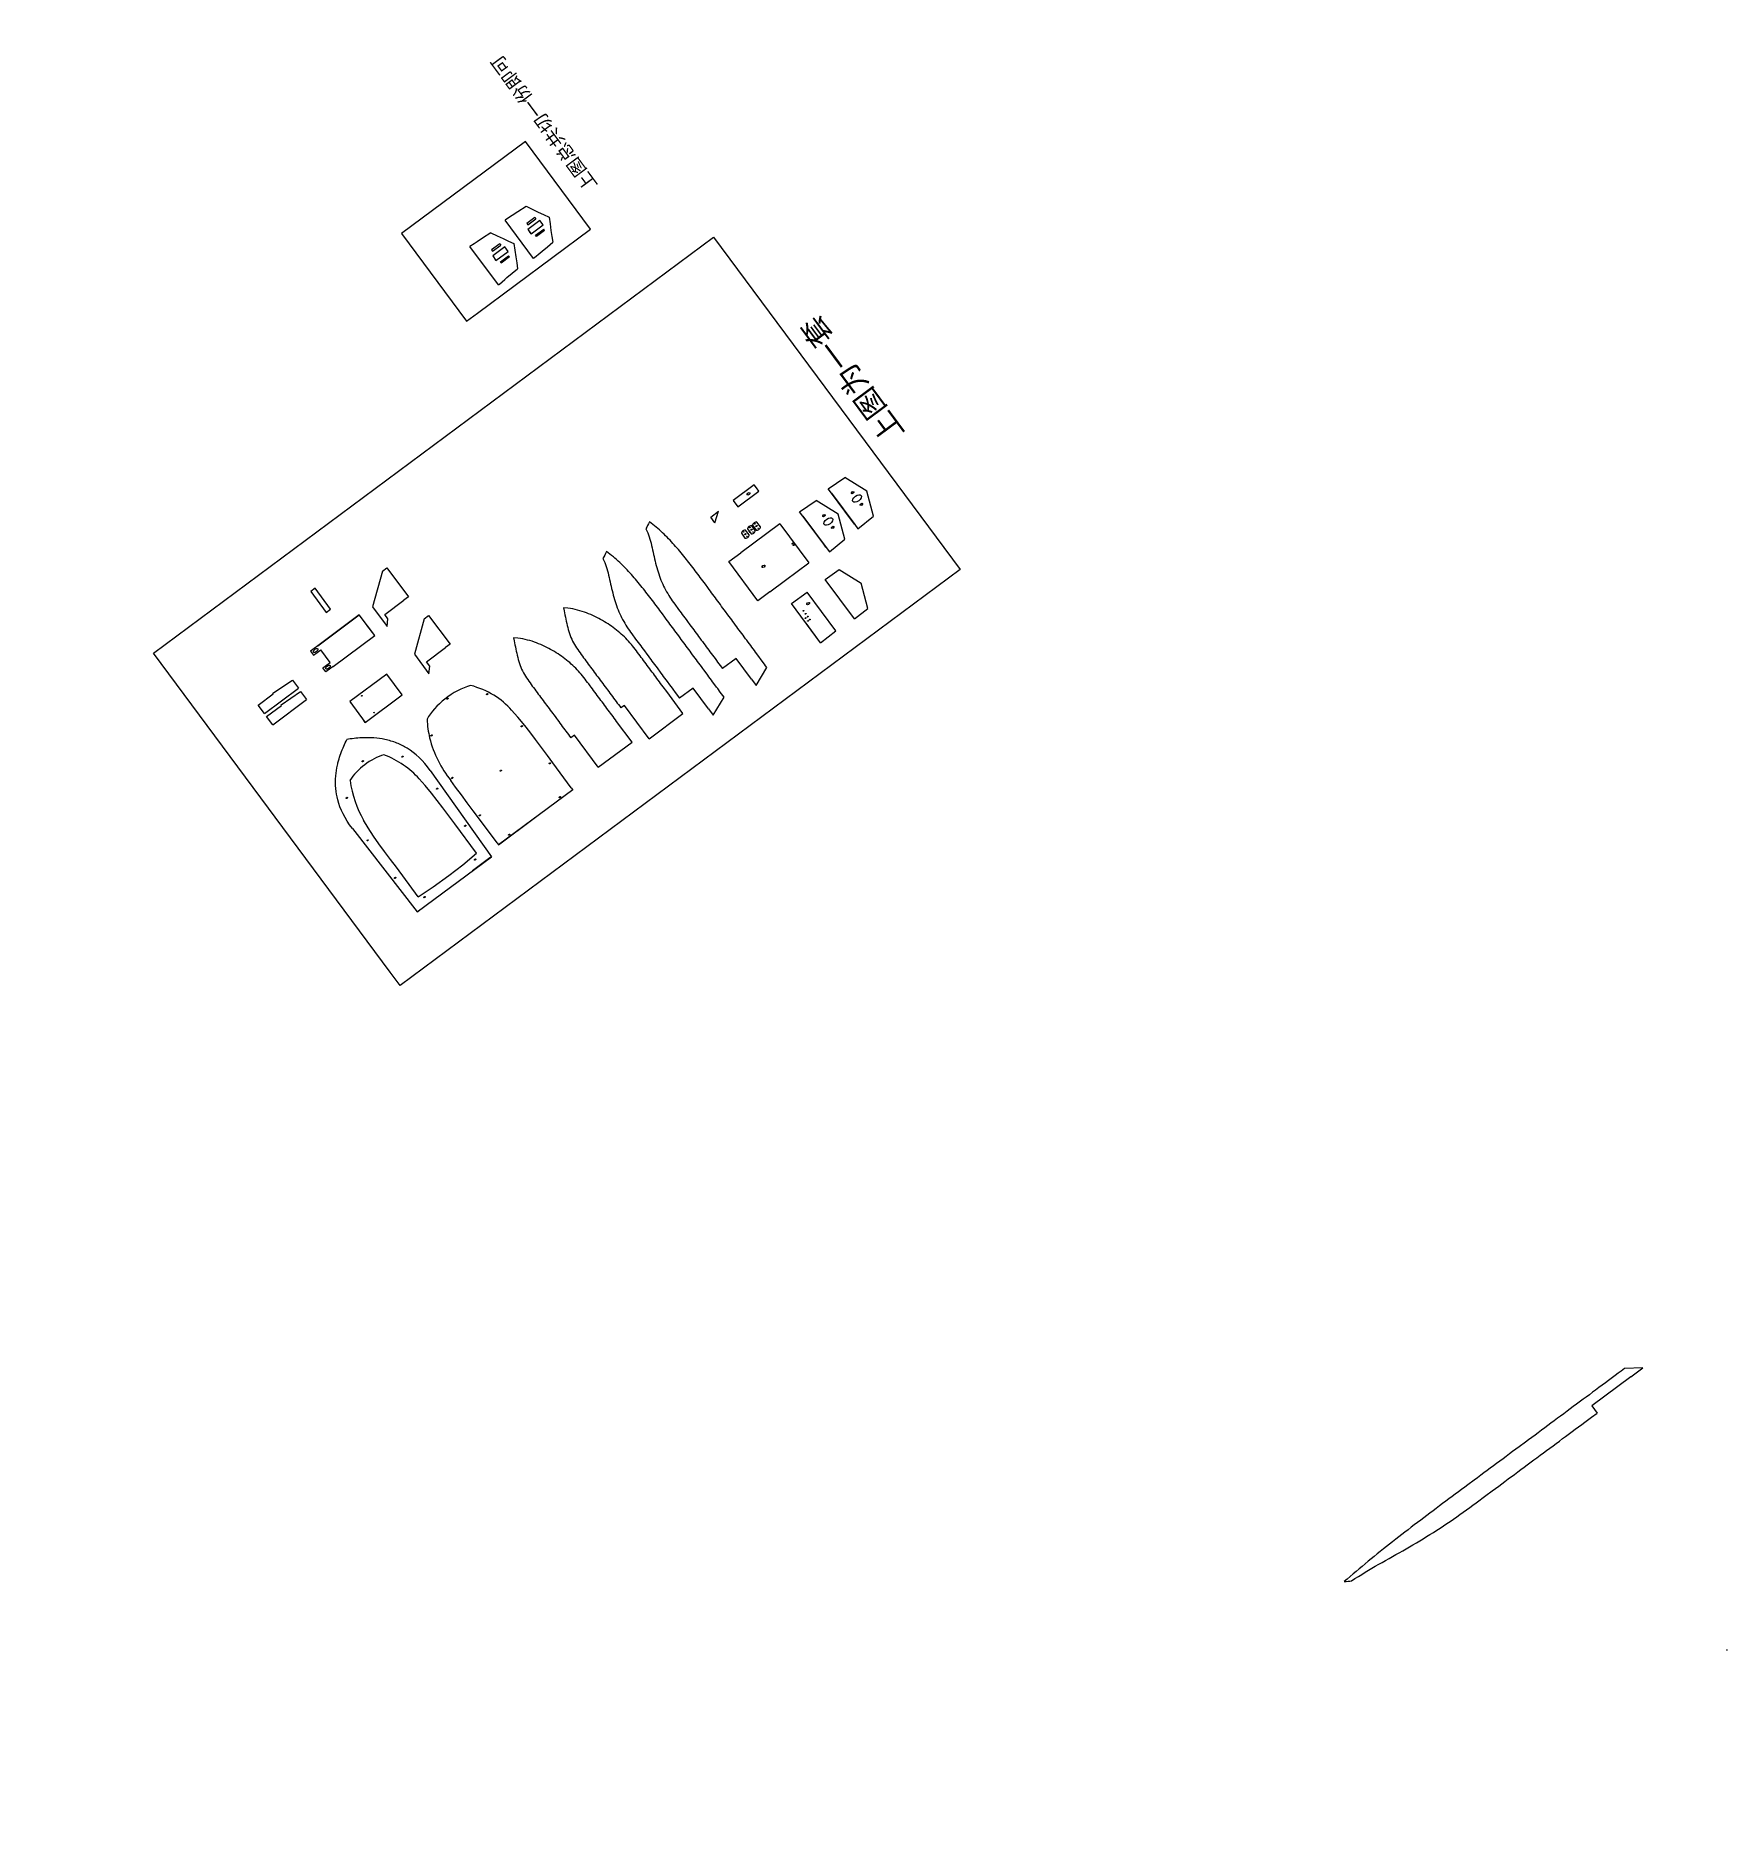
# Model space of a CAD drawing. Header units: millimetres. Extents: x -3482406 to 8418, y -379969 to 3331226.
import ezdxf

# ---------------------------------------------------------------- set-up
doc = ezdxf.new("R2010")
doc.units = ezdxf.units.MM
doc.layers.get('0').update_dxf_attribs({"lineweight": 18})
doc.layers.get('Defpoints').update_dxf_attribs({"lineweight": 18})
doc.styles.get("Standard").update_dxf_attribs({"font": ''})
doc.styles.get('Standard').set_extended_font_data('宋体')

# ---------------------------------------------------------------- blocks, each defined once
blk = doc.blocks.new('2019.4.1日激光切图')
at = {"color": 7, "linetype": 'Continuous', "lineweight": 15}
for p, q in [((7462.6, 1637.4), (6929.6, 1631.1)), ((6929.6, 1631.1), (6929.6, 1383.8)), ((7462.6, 1377.4), (6929.6, 1383.8)), ((9224.4, 455.7), (9465.3, 455.7)), ((9226, 337.9), (9466.9, 337.9)), ((6807, 334.4), (6808, 282.4)), ((7052.7, 334.4), (7052.5, 282.4)), ((6803.5, 177.8), (6925.3, 151.8)), ((7047.1, 177.8), (6925.3, 151.8)), ((7177, 170.3), (7202, 170.3)), ((7202, 170.3), (7372.8, 170.3)), ((7399.8, 170.3), (7395.3, 116.8)), ((7153.4, 116.6), (7274.1, 90.9)), ((7274.1, 90.9), (7395.3, 116.8)), ((7184.1, 72.1), (7209.1, 72.1)), ((7209.1, 72.1), (7379.9, 72.1)), ((7406.9, 72.1), (7402.4, 18.6)), ((7160.5, 18.4), (7281.2, -7.3)), ((7281.2, -7.3), (7402.4, 18.6))]:
    blk.add_line(p, q, dxfattribs=at)
for p, q in [((8121.8, 1643.3), (8173.8, 1643.3)), ((8121.8, 1643.3), (8121.8, 1530.1)), ((8173.8, 1643.3), (8173.8, 1593.3)), ((8192.8, 1642.7), (8244.8, 1642.7)), ((8192.8, 1642.7), (8192.8, 1529.4)), ((8244.8, 1642.7), (8244.8, 1592.7)), ((6929.6, 1631.1), (6929.6, 1626.1)), ((8177.8, 1593.3), (8172.1, 1530.4)), ((8173.8, 1593.3), (8177.8, 1593.3)), ((8248.8, 1592.7), (8243.1, 1529.8)), ((8244.8, 1592.7), (8248.8, 1592.7)), ((8172.1, 1530.4), (8121.8, 1530.1)), ((8243.1, 1529.8), (8192.8, 1529.4)), ((6929.6, 1411.3), (6929.6, 1446.3)), ((8176.1, 1419.9), (8176.1, 1444.9)), ((8176.1, 1444.9), (8201.1, 1444.9)), ((8201.1, 1444.9), (8201.1, 1419.9)), ((8306.1, 1444.9), (8281.1, 1444.9)), ((8281.1, 1444.9), (8281.1, 1419.9)), ((8306.1, 1419.9), (8306.1, 1444.9)), ((6929.6, 1388.8), (6929.6, 1428.8)), ((6929.6, 1428.8), (6929.6, 1411.3)), ((7853.6, 1440.6), (7853.6, 1317.1)), ((7983.6, 1440.6), (7853.6, 1440.6)), ((7853.6, 1440.6), (7866.1, 1440.6)), ((7983.6, 1440.6), (7971.1, 1440.6)), ((7983.6, 1317.1), (7983.6, 1440.6)), ((8176.1, 1419.9), (8176.1, 1281.7)), ((8201.1, 1419.9), (8281.1, 1419.9)), ((8306.1, 1281.7), (8306.1, 1419.9)), ((8306.1, 1419.9), (8306.1, 1281.7)), ((6929.6, 1383.8), (6929.6, 1388.8)), ((6968.9, 1349.6), (6956.9, 1349.6)), ((6956.9, 1101.7), (6956.9, 1349.6)), ((6956.9, 1349.6), (6956.9, 1225.7)), ((8416.6, 1349.1), (8416.6, 1334.1)), ((8546.6, 1349.1), (8416.6, 1349.1)), ((8546.6, 1334.1), (8546.6, 1349.1)), ((7853.6, 1317.1), (7983.6, 1317.1)), ((8416.6, 1334.1), (8546.6, 1334.1)), ((8176.1, 1281.7), (8306.1, 1281.7)), ((8176.1, 1281.7), (8241.1, 1281.7)), ((7981.5, 1226.1), (7858.1, 1226.1)), ((7858.1, 1226.1), (7886.7, 1212.3)), ((7886.7, 1212.3), (7914.3, 1212.3)), ((7914.3, 1212.3), (7914.3, 1148.4)), ((8095.9, 1148.4), (7981.5, 1226.1)), ((8299.2, 1240), (8175.8, 1240)), ((8175.8, 1240), (8204.4, 1226.2)), ((8204.4, 1226.2), (8232.1, 1226.2)), ((8232.1, 1226.2), (8232.1, 1162.3)), ((8413.6, 1162.3), (8299.2, 1240)), ((8232.1, 1147.3), (8232.1, 1162.3)), ((8413.6, 1162.3), (8413.6, 1147.3)), ((7914.3, 1133.4), (7914.3, 1148.4)), ((8095.9, 1133.4), (7914.3, 1133.4)), ((8095.9, 1148.4), (8095.9, 1133.4)), ((8413.6, 1147.3), (8232.1, 1147.3)), ((6968.9, 1101.7), (6956.9, 1101.7)), ((6971.2, 1011.4), (6971.2, 898.4)), ((6971.2, 1011.4), (7172.1, 1011.4)), ((7172.1, 1011.4), (7172.1, 1023)), ((7142.9, 856.1), (7142.9, 867.6)), ((6933.7, 856.1), (7142.9, 856.1)), ((6933.7, 856.1), (6933.7, 743.1)), ((7006.6, 680.7), (7006.6, 726.2)), ((6876.6, 680.7), (6836.6, 680.7)), ((6836.6, 680.7), (6876.7, 628.7)), ((6876.6, 680.7), (7006.6, 680.7)), ((6997.6, 541.1), (6997.6, 586.6)), ((6867.6, 541.1), (6827.6, 541.1)), ((6827.6, 541.1), (6867.7, 489.1)), ((6867.6, 541.1), (6997.6, 541.1)), ((7165, 362), (7165, 402)), ((7165, 402), (7410.7, 402)), ((7410.7, 402), (7410.7, 362)), ((9304, 387.3), (9304, 414.7)), ((9304, 414.7), (9312, 414.7)), ((9304, 387.3), (9312, 387.3)), ((9312, 414.7), (9312, 387.3)), ((9359, 421.8), (9331, 421.8)), ((9331, 421.8), (9331, 381.4)), ((9331, 421.8), (9345, 421.8)), ((9359, 381.4), (9359, 421.8)), ((9386, 414.7), (9378, 414.7)), ((9378, 414.7), (9378, 387.3)), ((9386, 387.3), (9378, 387.3)), ((9386, 387.3), (9386, 414.7)), ((7165, 362), (7165, 310)), ((7410.7, 232), (7410.7, 362)), ((7610.5, 369.9), (7645.5, 369.9)), ((7610.5, 369.9), (7645.5, 343.7)), ((7645.5, 369.9), (7645.5, 343.7)), ((9331, 381.4), (9359, 381.4)), ((6807, 334.4), (7052.7, 334.4)), ((6807, 334.4), (6929.7, 334.4)), ((7165, 310), (7165, 232)), ((7486.8, 292.9), (7456.8, 292.9)), ((7487.2, 309.6), (7457.2, 309.6)), ((7457.2, 295.6), (7487.2, 295.6)), ((7487.8, 329.8), (7457.8, 329.8)), ((7457.8, 315.8), (7487.8, 315.8)), ((7464.2, 292.9), (7471.8, 292.9)), ((7464.6, 309.6), (7472.2, 309.6)), ((7465.2, 329.8), (7472.8, 329.8)), ((7606.2, 295.2), (7606.2, 225.2)), ((7646.2, 295.2), (7606.2, 295.2)), ((7646.2, 225.2), (7646.2, 295.2)), ((9305.7, 269.5), (9305.7, 296.9)), ((9305.7, 296.9), (9313.7, 296.9)), ((9313.7, 296.9), (9313.7, 269.5)), ((9360.7, 303.9), (9332.7, 303.9)), ((9332.7, 303.9), (9332.7, 263.6)), ((9332.7, 303.9), (9346.7, 303.9)), ((9360.7, 263.6), (9360.7, 303.9)), ((9387.7, 296.9), (9379.7, 296.9)), ((9379.7, 296.9), (9379.7, 269.5)), ((9387.7, 269.5), (9387.7, 296.9)), ((6808, 282.4), (7052.5, 282.4)), ((7456.8, 278.9), (7486.8, 278.9)), ((9305.7, 269.5), (9313.7, 269.5)), ((9332.7, 263.6), (9360.7, 263.6)), ((9387.7, 269.5), (9379.7, 269.5)), ((6802.6, 223.3), (7048, 223.3)), ((6802.6, 223.3), (6803.5, 177.8)), ((7048, 223.3), (7047.1, 177.8)), ((7410.7, 232), (7165, 232)), ((7320.8, 232), (7315.9, 232)), ((7606.2, 225.2), (7626.2, 225.2)), ((7626.2, 225.2), (7646.2, 225.2)), ((7148.4, 170.3), (7153.4, 116.6)), ((7175.4, 170.3), (7148.4, 170.3)), ((7372.8, 170.3), (7175.4, 170.3)), ((7372.8, 170.3), (7399.8, 170.3)), ((7155.5, 72.1), (7160.5, 18.4)), ((7182.5, 72.1), (7155.5, 72.1)), ((7379.9, 72.1), (7182.5, 72.1)), ((7379.9, 72.1), (7406.9, 72.1)), ((1398.7, -105.9), (1353.1, -105.9)), ((1398.7, -235.9), (1398.7, -105.9)), ((1398.7, -275.9), (1450.7, -235.8)), ((1398.7, -235.9), (1398.7, -275.9))]:
    blk.add_line(p, q)
at = {"color": 7, "linetype": 'Continuous'}
for p, q in [((7182.7, 1023), (7172.1, 1023)), ((7193.3, 1023), (7182.7, 1023)), ((7203, 1023), (7193.3, 1023)), ((7213.7, 1023), (7203, 1023)), ((7223.3, 1023), (7213.7, 1023)), ((7234, 1023), (7223.3, 1023)), ((7244.7, 1023), (7234, 1023)), ((7254.3, 1023), (7244.7, 1023)), ((7265, 1023), (7254.3, 1023)), ((7274.7, 1023), (7265, 1023)), ((7285.3, 1023), (7274.7, 1023)), ((7295, 1023.1), (7285.3, 1023)), ((7305.7, 1023.1), (7295, 1023.1)), ((7316.3, 1023.1), (7305.7, 1023.1)), ((7326, 1023.1), (7316.3, 1023.1)), ((7336.7, 1023.1), (7326, 1023.1)), ((7346.7, 1023.1), (7336.7, 1023.1)), ((7357, 1023.1), (7346.7, 1023.1)), ((7367.2, 1023.1), (7357, 1023.1)), ((7377.2, 1023.2), (7367.2, 1023.1)), ((7387.1, 1023.2), (7377.2, 1023.2)), ((7397.3, 1023.2), (7387.1, 1023.2)), ((7407.6, 1023.2), (7397.3, 1023.2)), ((7418.2, 1023.2), (7407.6, 1023.2)), ((7428.1, 1023.2), (7418.2, 1023.2)), ((7438.1, 1023.2), (7428.1, 1023.2)), ((7448, 1023.2), (7438.1, 1023.2)), ((7458, 1023.2), (7448, 1023.2)), ((7467.9, 1023.2), (7458, 1023.2)), ((7478, 1023.2), (7467.9, 1023.2)), ((7488, 1023.2), (7478, 1023.2)), ((7498.2, 1023.2), (7488, 1023.2)), ((7508, 1023.1), (7498.2, 1023.2)), ((7518.1, 1023), (7508, 1023.1)), ((7528.3, 1022.9), (7518.1, 1023)), ((7538.3, 1022.7), (7528.3, 1022.9)), ((7548.3, 1022.4), (7538.3, 1022.7)), ((7558.5, 1022.1), (7548.3, 1022.4)), ((7568.5, 1021.6), (7558.5, 1022.1)), ((7578.5, 1020.9), (7568.5, 1021.6)), ((7588.6, 1020.1), (7578.5, 1020.9)), ((7598.6, 1019.1), (7588.6, 1020.1)), ((7608.6, 1017.8), (7598.6, 1019.1)), ((7618.5, 1016.4), (7608.6, 1017.8)), ((7628.5, 1014.7), (7618.5, 1016.4)), ((7638.3, 1012.9), (7628.5, 1014.7)), ((7648.3, 1010.9), (7638.3, 1012.9)), ((7658.1, 1008.8), (7648.3, 1010.9)), ((7667.9, 1006.6), (7658.1, 1008.8)), ((7677.7, 1004.4), (7667.9, 1006.6)), ((7687.5, 1002.1), (7677.7, 1004.4)), ((7697.4, 999.7), (7687.5, 1002.1)), ((7707.3, 997.3), (7697.4, 999.7)), ((7698.8, 960), (7708.2, 964.1)), ((7717.1, 994.9), (7707.3, 997.3)), ((7708.2, 964.1), (7717.6, 968.5)), ((7726.9, 992.5), (7717.1, 994.9)), ((7717.6, 968.5), (7726.7, 972.9)), ((7726.7, 972.9), (7735.9, 977.8)), ((7736.6, 990.1), (7726.9, 992.5)), ((7735.9, 977.8), (7750.7, 986.7)), ((7750.7, 986.7), (7736.6, 990.1)), ((7541.2, 914.7), (7551.1, 916.6)), ((7551.1, 916.6), (7561.1, 918.6)), ((7561.1, 918.6), (7571.2, 920.8)), ((7571.2, 920.8), (7581.4, 923)), ((7581.4, 923), (7591.4, 925.4)), ((7591.4, 925.4), (7601.1, 927.8)), ((7601.1, 927.8), (7611.3, 930.4)), ((7611.3, 930.4), (7621.2, 933.1)), ((7621.2, 933.1), (7631, 935.9)), ((7631, 935.9), (7640.9, 938.9)), ((7640.9, 938.9), (7650.7, 942)), ((7650.7, 942), (7660.5, 945.3)), ((7660.5, 945.3), (7670, 948.6)), ((7670, 948.6), (7679.8, 952.3)), ((7679.8, 952.3), (7689.3, 956)), ((7689.3, 956), (7698.8, 960)), ((6971.2, 898.4), (7101, 898.4)), ((7101, 898.4), (7111.5, 898.4)), ((7111.5, 898.4), (7120.9, 898.4)), ((7120.9, 898.4), (7131.4, 898.4)), ((7131.4, 898.4), (7141.9, 898.4)), ((7141.9, 898.4), (7152.4, 898.4)), ((7153.4, 867.6), (7142.9, 867.6)), ((7152.4, 898.4), (7161.9, 898.4)), ((7164, 867.6), (7153.4, 867.6)), ((7161.9, 898.4), (7172.4, 898.4)), ((7173.7, 867.7), (7164, 867.6)), ((7172.4, 898.4), (7183, 898.4)), ((7184.4, 867.7), (7173.7, 867.7)), ((7183, 898.4), (7193.2, 898.4)), ((7194.1, 867.7), (7184.4, 867.7)), ((7193.2, 898.4), (7203.4, 898.4)), ((7204.7, 867.7), (7194.1, 867.7)), ((7203.4, 898.4), (7213.6, 898.4)), ((7215.4, 867.7), (7204.7, 867.7)), ((7213.6, 898.4), (7223.8, 898.5)), ((7225.1, 867.7), (7215.4, 867.7)), ((7223.8, 898.5), (7233.9, 898.5)), ((7235.7, 867.7), (7225.1, 867.7)), ((7233.9, 898.5), (7244.1, 898.5)), ((7245.4, 867.7), (7235.7, 867.7)), ((7244.1, 898.5), (7254.9, 898.5)), ((7256.1, 867.7), (7245.4, 867.7)), ((7254.9, 898.5), (7265, 898.5)), ((7265.7, 867.7), (7256.1, 867.7)), ((7265, 898.5), (7275.2, 898.5)), ((7276.4, 867.7), (7265.7, 867.7)), ((7275.2, 898.5), (7285.4, 898.5)), ((7287.1, 867.7), (7276.4, 867.7)), ((7285.4, 898.5), (7295.6, 898.5)), ((7296.8, 867.8), (7287.1, 867.7)), ((7295.6, 898.5), (7305.8, 898.5)), ((7307.4, 867.8), (7296.8, 867.8)), ((7305.8, 898.5), (7315.9, 898.5)), ((7317.4, 867.8), (7307.4, 867.8)), ((7315.9, 898.5), (7326.1, 898.6)), ((7327.7, 867.8), (7317.4, 867.8)), ((7326.1, 898.6), (7336.9, 898.6)), ((7337.9, 867.8), (7327.7, 867.8)), ((7336.9, 898.6), (7347, 898.6)), ((7347.9, 867.8), (7337.9, 867.8)), ((7347, 898.6), (7357.2, 898.6)), ((7357.8, 867.8), (7347.9, 867.8)), ((7357.2, 898.6), (7367.4, 898.6)), ((7368.1, 867.9), (7357.8, 867.8)), ((7367.4, 898.6), (7377.5, 898.7)), ((7378.3, 867.9), (7368.1, 867.9)), ((7377.5, 898.7), (7388.1, 898.8)), ((7388.9, 867.9), (7378.3, 867.9)), ((7388.1, 898.8), (7398.3, 899.1)), ((7398.9, 867.9), (7388.9, 867.9)), ((7398.3, 899.1), (7408.6, 899.5)), ((7408.8, 867.9), (7398.9, 867.9)), ((7408.6, 899.5), (7418.9, 900)), ((7418.7, 867.9), (7408.8, 867.9)), ((7428.7, 867.9), (7418.7, 867.9)), ((7418.9, 900), (7429.1, 900.6)), ((7438.6, 867.9), (7428.7, 867.9)), ((7429.1, 900.6), (7439.4, 901.4)), ((7448.7, 867.9), (7438.6, 867.9)), ((7439.4, 901.4), (7449.6, 902.2)), ((7458.7, 867.9), (7448.7, 867.9)), ((7449.6, 902.2), (7459.9, 903.2)), ((7468.9, 867.8), (7458.7, 867.9)), ((7459.9, 903.2), (7470, 904.2)), ((7478.7, 867.8), (7468.9, 867.8)), ((7470, 904.2), (7480.2, 905.4)), ((7488.8, 867.7), (7478.7, 867.8)), ((7480.2, 905.4), (7490.2, 906.6)), ((7499, 867.6), (7488.8, 867.7)), ((7490.2, 906.6), (7500.7, 908.1)), ((7509, 867.4), (7499, 867.6)), ((7500.7, 908.1), (7510.7, 909.6)), ((7519.1, 867.1), (7509, 867.4)), ((7510.7, 909.6), (7520.8, 911.2)), ((7529.2, 866.7), (7519.1, 867.1)), ((7520.8, 911.2), (7531, 912.9)), ((7539.2, 866.2), (7529.2, 866.7)), ((7531, 912.9), (7541.2, 914.7)), ((7549.3, 865.6), (7539.2, 866.2)), ((7559.3, 864.8), (7549.3, 865.6)), ((7569.3, 863.7), (7559.3, 864.8)), ((7579.3, 862.5), (7569.3, 863.7)), ((7589.2, 861.1), (7579.3, 862.5)), ((7599.2, 859.4), (7589.2, 861.1)), ((7609, 857.6), (7599.2, 859.4)), ((7619, 855.6), (7609, 857.6)), ((7628.9, 853.5), (7619, 855.6)), ((7638.6, 851.3), (7628.9, 853.5)), ((7648.4, 849.1), (7638.6, 851.3)), ((7658.2, 846.7), (7648.4, 849.1)), ((7668.1, 844.4), (7658.2, 846.7)), ((7678, 842), (7668.1, 844.4)), ((7687.8, 839.6), (7678, 842)), ((7697.6, 837.2), (7687.8, 839.6)), ((7697.4, 817.6), (7706.6, 822.4)), ((7707.3, 834.8), (7697.6, 837.2)), ((7706.6, 822.4), (7721.4, 831.3)), ((7721.4, 831.3), (7707.3, 834.8)), ((7562.1, 770), (7571.8, 772.4)), ((7571.8, 772.4), (7582, 775.1)), ((7582, 775.1), (7592, 777.8)), ((7592, 777.8), (7601.7, 780.6)), ((7601.7, 780.6), (7611.7, 783.6)), ((7611.7, 783.6), (7621.4, 786.7)), ((7621.4, 786.7), (7631.3, 790)), ((7631.3, 790), (7640.7, 793.3)), ((7640.7, 793.3), (7650.5, 796.9)), ((7650.5, 796.9), (7660, 800.7)), ((7660, 800.7), (7669.6, 804.6)), ((7669.6, 804.6), (7678.9, 808.7)), ((7678.9, 808.7), (7688.3, 813.1)), ((7688.3, 813.1), (7697.4, 817.6)), ((6933.7, 743.1), (7071.7, 743.1)), ((7025.6, 726.2), (7006.6, 726.2)), ((7047.6, 726.2), (7025.6, 726.2)), ((7057.6, 726.2), (7047.6, 726.2)), ((7068.6, 726.2), (7057.6, 726.2)), ((7079.6, 726.2), (7068.6, 726.2)), ((7071.7, 743.1), (7082.2, 743.1)), ((7089.6, 726.2), (7079.6, 726.2)), ((7082.2, 743.1), (7091.6, 743.1)), ((7111.5, 726.2), (7089.6, 726.2)), ((7091.6, 743.1), (7102.1, 743.1)), ((7102.1, 743.1), (7112.6, 743.1)), ((7121.5, 726.2), (7111.5, 726.2)), ((7112.6, 743.1), (7123.1, 743.1)), ((7132.5, 726.2), (7121.5, 726.2)), ((7123.1, 743.1), (7132.6, 743.1)), ((7143.5, 726.1), (7132.5, 726.2)), ((7132.6, 743.1), (7143.1, 743.1)), ((7143.1, 743.1), (7153.8, 743.1)), ((7153.5, 726.1), (7143.5, 726.1)), ((7164.5, 726.1), (7153.5, 726.1)), ((7153.8, 743.1), (7163.9, 743.1)), ((7163.9, 743.1), (7174.1, 743.1)), ((7175.5, 726.1), (7164.5, 726.1)), ((7174.1, 743.1), (7184.3, 743.1)), ((7185.5, 726.1), (7175.5, 726.1)), ((7184.3, 743.1), (7194.5, 743.1)), ((7196.5, 726.1), (7185.5, 726.1)), ((7194.5, 743.1), (7204.7, 743.1)), ((7207.5, 726.1), (7196.5, 726.1)), ((7204.7, 743.1), (7214.8, 743.1)), ((7217.5, 726.1), (7207.5, 726.1)), ((7214.8, 743.1), (7225.6, 743.1)), ((7239.5, 726.1), (7217.5, 726.1)), ((7225.6, 743.1), (7235.8, 743.2)), ((7235.8, 743.2), (7245.9, 743.2)), ((7249.5, 726.1), (7239.5, 726.1)), ((7245.9, 743.2), (7256.1, 743.2)), ((7260.5, 726.1), (7249.5, 726.1)), ((7256.1, 743.2), (7266.3, 743.2)), ((7271.4, 726.1), (7260.5, 726.1)), ((7266.3, 743.2), (7276.5, 743.2)), ((7281.9, 726.1), (7271.4, 726.1)), ((7276.5, 743.2), (7286.6, 743.2)), ((7302.9, 726.1), (7281.9, 726.1)), ((7286.6, 743.2), (7296.8, 743.2)), ((7296.8, 743.2), (7307.6, 743.2)), ((7313.9, 726.1), (7302.9, 726.1)), ((7307.6, 743.2), (7317.7, 743.2)), ((7324.4, 726.1), (7313.9, 726.1)), ((7317.7, 743.2), (7327.9, 743.3)), ((7334.9, 726.1), (7324.4, 726.1)), ((7327.9, 743.3), (7338.1, 743.3)), ((7345.9, 726.1), (7334.9, 726.1)), ((7338.1, 743.3), (7348.2, 743.3)), ((7356.4, 726.1), (7345.9, 726.1)), ((7348.2, 743.3), (7358.8, 743.5)), ((7377.7, 726.1), (7356.4, 726.1)), ((7358.8, 743.5), (7369, 743.8)), ((7369, 743.8), (7379.4, 744.2)), ((7409.7, 726.1), (7377.7, 726.1)), ((7379.4, 744.2), (7389.6, 744.7)), ((7389.6, 744.7), (7399.8, 745.3)), ((7399.8, 745.3), (7410.2, 746)), ((7420.5, 726), (7409.7, 726.1)), ((7410.2, 746), (7420.3, 746.9)), ((7420.3, 746.9), (7430.6, 747.8)), ((7431.1, 725.9), (7420.5, 726)), ((7430.6, 747.8), (7440.8, 748.9)), ((7441.9, 725.6), (7431.1, 725.9)), ((7440.8, 748.9), (7450.9, 750)), ((7452.7, 725.3), (7441.9, 725.6)), ((7450.9, 750), (7460.9, 751.3)), ((7463.5, 724.8), (7452.7, 725.3)), ((7460.9, 751.3), (7471.4, 752.7)), ((7474.2, 724.3), (7463.5, 724.8)), ((7471.4, 752.7), (7481.4, 754.2)), ((7485, 723.6), (7474.2, 724.3)), ((7481.4, 754.2), (7491.6, 755.8)), ((7495.8, 722.8), (7485, 723.6)), ((7491.6, 755.8), (7501.8, 757.6)), ((7506.5, 721.9), (7495.8, 722.8)), ((7501.8, 757.6), (7511.9, 759.4)), ((7511.9, 759.4), (7521.8, 761.3)), ((7521.8, 761.3), (7531.8, 763.3)), ((7531.8, 763.3), (7541.9, 765.4)), ((7541.9, 765.4), (7552.2, 767.7)), ((7552.2, 767.7), (7562.1, 770)), ((1410.5, 679.1), (1409.2, 668.4)), ((1411.4, 689.9), (1410.5, 679.1)), ((1416.2, 694.1), (1411.4, 689.9)), ((1420.7, 698.1), (1416.2, 694.1)), ((1425.5, 702.4), (1420.7, 698.1)), ((1430.4, 706.8), (1425.5, 702.4)), ((1432, 696.3), (1430.4, 706.8)), ((1433.6, 686), (1432, 696.3)), ((1435.1, 675.7), (1433.6, 686)), ((1436.5, 665), (1435.1, 675.7)), ((7517.1, 720.9), (7506.5, 721.9)), ((7527.8, 719.7), (7517.1, 720.9)), ((7538.5, 718.4), (7527.8, 719.7)), ((7549.1, 717), (7538.5, 718.4)), ((7559.9, 715.5), (7549.1, 717)), ((7570.4, 713.8), (7559.9, 715.5)), ((7581.1, 712.1), (7570.4, 713.8)), ((7591.6, 710.2), (7581.1, 712.1)), ((7602.2, 708.2), (7591.6, 710.2)), ((7612.8, 706.1), (7602.2, 708.2)), ((7623.2, 704), (7612.8, 706.1)), ((7634, 701.6), (7623.2, 704)), ((7644.3, 699.3), (7634, 701.6)), ((7654.8, 696.9), (7644.3, 699.3)), ((7665.2, 694.5), (7654.8, 696.9)), ((7675.6, 692), (7665.2, 694.5)), ((7686.2, 689.5), (7675.6, 692)), ((7696.6, 687), (7686.2, 689.5)), ((7707.1, 684.5), (7696.6, 687)), ((7717.6, 682.1), (7707.1, 684.5)), ((7728.2, 679.7), (7717.6, 682.1)), ((7738.8, 677.5), (7728.2, 679.7)), ((7749.1, 675.4), (7738.8, 677.5)), ((7759.7, 673.4), (7749.1, 675.4)), ((1401.9, 626.3), (1399.6, 615.7)), ((1404, 636.7), (1401.9, 626.3)), ((1405.9, 647.2), (1404, 636.7)), ((1407.7, 657.8), (1405.9, 647.2)), ((1409.2, 668.4), (1407.7, 657.8)), ((1437.9, 654.7), (1436.5, 665)), ((1439.1, 644.3), (1437.9, 654.7)), ((1440.2, 633.8), (1439.1, 644.3)), ((1441.3, 623.2), (1440.2, 633.8)), ((6876.7, 628.7), (6887.7, 628.6)), ((6887.7, 628.6), (6897.4, 628.6)), ((6897.4, 628.6), (6908.4, 628.6)), ((6908.4, 628.6), (6930.4, 628.6)), ((6930.4, 628.6), (6940.2, 628.6)), ((6940.2, 628.6), (6962.2, 628.6)), ((6962.2, 628.6), (6973.2, 628.6)), ((6973.2, 628.6), (6982.9, 628.6)), ((6982.9, 628.6), (6993.9, 628.6)), ((6993.9, 628.6), (7004.9, 628.6)), ((7004.9, 628.6), (7014.7, 628.6)), ((7014.7, 628.6), (7036.7, 628.6)), ((7036.7, 628.6), (7047.7, 628.6)), ((7047.7, 628.6), (7057.5, 628.6)), ((7057.5, 628.6), (7068.4, 628.6)), ((7068.4, 628.6), (7079.4, 628.6)), ((7079.4, 628.6), (7090.4, 628.6)), ((7090.4, 628.6), (7100.2, 628.6)), ((7100.2, 628.6), (7111.2, 628.5)), ((7111.2, 628.5), (7122.2, 628.5)), ((7122.2, 628.5), (7132, 628.5)), ((7132, 628.5), (7143, 628.5)), ((7143, 628.5), (7154, 628.5)), ((7154, 628.5), (7164.9, 628.5)), ((7164.9, 628.5), (7175.2, 628.5)), ((7175.2, 628.5), (7185.8, 628.5)), ((7185.8, 628.5), (7196.5, 628.5)), ((7196.5, 628.5), (7207.1, 628.5)), ((7207.1, 628.5), (7228.5, 628.5)), ((7228.5, 628.5), (7239.1, 628.4)), ((7239.1, 628.4), (7249.8, 628.4)), ((7249.8, 628.4), (7260.4, 628.4)), ((7260.4, 628.4), (7271.1, 628.4)), ((7271.1, 628.4), (7281.8, 628.4)), ((7281.8, 628.4), (7292.4, 628.4)), ((7292.4, 628.4), (7303.1, 628.4)), ((7303.1, 628.4), (7313.7, 628.4)), ((7313.7, 628.4), (7324.4, 628.4)), ((7324.4, 628.4), (7335.1, 628.4)), ((7335.1, 628.4), (7345.7, 628.3)), ((7345.7, 628.3), (7356.4, 628.3)), ((7356.4, 628.3), (7367, 628.3)), ((7367, 628.3), (7377.7, 628.3)), ((7377.7, 628.3), (7399, 628.3)), ((7399, 628.3), (7409.7, 628.3)), ((7409.7, 628.3), (7420.3, 628.3)), ((7420.3, 628.3), (7430.7, 628.3)), ((7430.7, 628.3), (7441.5, 628.3)), ((7441.5, 628.3), (7451.5, 628.3)), ((7451.5, 628.3), (7462.6, 628.3)), ((7462.6, 628.3), (7472.8, 628.4)), ((7472.8, 628.4), (7483.5, 628.4)), ((7483.5, 628.4), (7493.9, 628.5)), ((7493.9, 628.5), (7504.5, 628.6)), ((7504.5, 628.6), (7515, 628.7)), ((7515, 628.7), (7525.5, 628.8)), ((7525.5, 628.8), (7536.2, 629)), ((7536.2, 629), (7546.6, 629.2)), ((7546.6, 629.2), (7556.9, 629.3)), ((7556.9, 629.3), (7567.5, 629.5)), ((7567.5, 629.5), (7578.3, 629.8)), ((7578.3, 629.8), (7588.7, 630)), ((7588.7, 630), (7599.2, 630.3)), ((7599.2, 630.3), (7609.7, 630.6)), ((7609.7, 630.6), (7620.4, 631)), ((7620.4, 631), (7630.8, 631.3)), ((7630.8, 631.3), (7641.2, 631.8)), ((7641.2, 631.8), (7651.8, 632.2)), ((7651.8, 632.2), (7662.3, 632.8)), ((7662.3, 632.8), (7672.8, 633.3)), ((7672.8, 633.3), (7683.2, 633.9)), ((7683.2, 633.9), (7693.8, 634.6)), ((7693.8, 634.6), (7704.2, 635.4)), ((7704.2, 635.4), (7714.8, 636.2)), ((7714.8, 636.2), (7725.3, 637.1)), ((7725.3, 637.1), (7735.7, 638)), ((7735.7, 638), (7746.3, 639.1)), ((7746.3, 639.1), (7756.8, 640.2)), ((7756.8, 640.2), (7767.2, 641.5)), ((7770.3, 671.6), (7759.7, 673.4)), ((7767.2, 641.5), (7777.5, 642.8)), ((7780.9, 670.1), (7770.3, 671.6)), ((7777.5, 642.8), (7788.2, 644.2)), ((7791.6, 668.8), (7780.9, 670.1)), ((7788.2, 644.2), (7798.5, 645.7)), ((7802.4, 667.9), (7791.6, 668.8)), ((7798.5, 645.7), (7808.8, 647.3)), ((7806.6, 663.1), (7802.4, 667.9)), ((7810.6, 658.6), (7806.6, 663.1)), ((7808.8, 647.3), (7819.2, 648.9)), ((7814.9, 653.8), (7810.6, 658.6)), ((7819.2, 648.9), (7814.9, 653.8)), ((1392.3, 584.1), (1389.8, 573.7)), ((1394.8, 594.6), (1392.3, 584.1)), ((1397.2, 605.1), (1394.8, 594.6)), ((1399.6, 615.7), (1397.2, 605.1)), ((1442.3, 612.8), (1441.3, 623.2)), ((1443.1, 602.4), (1442.3, 612.8)), ((1444, 591.7), (1443.1, 602.4)), ((1444.7, 581.3), (1444, 591.7)), ((1445.4, 570.7), (1444.7, 581.3)), ((7016.6, 586.6), (6997.6, 586.6)), ((7038.6, 586.6), (7016.6, 586.6)), ((7048.6, 586.6), (7038.6, 586.6)), ((7059.6, 586.6), (7048.6, 586.6)), ((7070.5, 586.6), (7059.6, 586.6)), ((7080.5, 586.6), (7070.5, 586.6)), ((7102.5, 586.6), (7080.5, 586.6)), ((7112.5, 586.6), (7102.5, 586.6)), ((7123.5, 586.6), (7112.5, 586.6)), ((7134.5, 586.6), (7123.5, 586.6)), ((7144.5, 586.6), (7134.5, 586.6)), ((7155.5, 586.6), (7144.5, 586.6)), ((7166.5, 586.6), (7155.5, 586.6)), ((7176.5, 586.6), (7166.5, 586.6)), ((7187.5, 586.6), (7176.5, 586.6)), ((7198.5, 586.6), (7187.5, 586.6)), ((7208.5, 586.6), (7198.5, 586.6)), ((7230.5, 586.6), (7208.5, 586.6)), ((7240.4, 586.6), (7230.5, 586.6)), ((7251.4, 586.6), (7240.4, 586.6)), ((7262.4, 586.6), (7251.4, 586.6)), ((7272.9, 586.6), (7262.4, 586.6)), ((7293.9, 586.6), (7272.9, 586.6)), ((7304.9, 586.6), (7293.9, 586.6)), ((7315.4, 586.6), (7304.9, 586.6)), ((7325.9, 586.6), (7315.4, 586.6)), ((7336.9, 586.6), (7325.9, 586.6)), ((7347.4, 586.6), (7336.9, 586.6)), ((7368.7, 586.5), (7347.4, 586.6)), ((7400.7, 586.5), (7368.7, 586.5)), ((7411.5, 586.5), (7400.7, 586.5)), ((7422, 586.3), (7411.5, 586.5)), ((7432.8, 586.1), (7422, 586.3)), ((7443.7, 585.7), (7432.8, 586.1)), ((7454.4, 585.3), (7443.7, 585.7)), ((7465.2, 584.7), (7454.4, 585.3)), ((7476, 584), (7465.2, 584.7)), ((7486.8, 583.2), (7476, 584)), ((7497.5, 582.3), (7486.8, 583.2)), ((7508.1, 581.3), (7497.5, 582.3)), ((7518.7, 580.2), (7508.1, 581.3)), ((7529.5, 578.9), (7518.7, 580.2)), ((7540.1, 577.5), (7529.5, 578.9)), ((1380, 531.8), (1377.7, 521.5)), ((1382.4, 542.3), (1380, 531.8)), ((1384.8, 552.7), (1382.4, 542.3)), ((1387.3, 563.1), (1384.8, 552.7)), ((1389.8, 573.7), (1387.3, 563.1)), ((1446, 560.3), (1445.4, 570.7)), ((1446.6, 549.8), (1446, 560.3)), ((1447.1, 539.3), (1446.6, 549.8)), ((1447.5, 528.7), (1447.1, 539.3)), ((7550.9, 575.9), (7540.1, 577.5)), ((7561.4, 574.3), (7550.9, 575.9)), ((7572.1, 572.5), (7561.4, 574.3)), ((7582.6, 570.6), (7572.1, 572.5)), ((7593.2, 568.6), (7582.6, 570.6)), ((7603.8, 566.5), (7593.2, 568.6)), ((7614.2, 564.4), (7603.8, 566.5)), ((7625, 562.1), (7614.2, 564.4)), ((7635.2, 559.8), (7625, 562.1)), ((7645.8, 557.3), (7635.2, 559.8)), ((7656.2, 554.9), (7645.8, 557.3)), ((7666.6, 552.4), (7656.2, 554.9)), ((7677.2, 549.9), (7666.6, 552.4)), ((7687.5, 547.4), (7677.2, 549.9)), ((7698.1, 544.9), (7687.5, 547.4)), ((7708.6, 542.5), (7698.1, 544.9)), ((7719.2, 540.1), (7708.6, 542.5)), ((7729.8, 537.9), (7719.2, 540.1)), ((7740.1, 535.8), (7729.8, 537.9)), ((7750.7, 533.8), (7740.1, 535.8)), ((7761.3, 532), (7750.7, 533.8)), ((7771.9, 530.5), (7761.3, 532)), ((7782.6, 529.3), (7771.9, 530.5)), ((1371.1, 489.7), (1369.1, 479.1)), ((1373.2, 500.3), (1371.1, 489.7)), ((1375.3, 510.7), (1373.2, 500.3)), ((1377.7, 521.5), (1375.3, 510.7)), ((1448, 518.3), (1447.5, 528.7)), ((1448.3, 507.9), (1448, 518.3)), ((1448.7, 497.3), (1448.3, 507.9)), ((1449, 486.7), (1448.7, 497.3)), ((1449.3, 476.2), (1449, 486.7)), ((6867.7, 489.1), (6878.7, 489.1)), ((6878.7, 489.1), (6888.4, 489.1)), ((6888.4, 489.1), (6899.4, 489.1)), ((6899.4, 489.1), (6921.4, 489.1)), ((6921.4, 489.1), (6931.2, 489.1)), ((6931.2, 489.1), (6953.2, 489)), ((6953.2, 489), (6964.2, 489)), ((6964.2, 489), (6973.9, 489)), ((6973.9, 489), (6984.9, 489)), ((6984.9, 489), (6995.9, 489)), ((6995.9, 489), (7005.7, 489)), ((7005.7, 489), (7027.7, 489)), ((7027.7, 489), (7038.7, 489)), ((7038.7, 489), (7048.4, 489)), ((7048.4, 489), (7059.4, 489)), ((7059.4, 489), (7070.4, 489)), ((7070.4, 489), (7081.4, 489)), ((7081.4, 489), (7091.2, 489)), ((7091.2, 489), (7102.2, 489)), ((7102.2, 489), (7113.2, 489)), ((7113.2, 489), (7123, 489)), ((7123, 489), (7133.9, 488.9)), ((7133.9, 488.9), (7144.9, 488.9)), ((7144.9, 488.9), (7155.9, 488.9)), ((7155.9, 488.9), (7166.1, 488.9)), ((7166.1, 488.9), (7176.8, 488.9)), ((7176.8, 488.9), (7187.5, 488.9)), ((7187.5, 488.9), (7198.1, 488.9)), ((7198.1, 488.9), (7219.4, 488.9)), ((7219.4, 488.9), (7230.1, 488.9)), ((7230.1, 488.9), (7240.8, 488.9)), ((7240.8, 488.9), (7251.4, 488.9)), ((7251.4, 488.9), (7262.1, 488.8)), ((7262.1, 488.8), (7272.7, 488.8)), ((7272.7, 488.8), (7283.4, 488.8)), ((7283.4, 488.8), (7294.1, 488.8)), ((7294.1, 488.8), (7304.7, 488.8)), ((7304.7, 488.8), (7315.4, 488.8)), ((7315.4, 488.8), (7326, 488.8)), ((7326, 488.8), (7336.7, 488.8)), ((7336.7, 488.8), (7347.4, 488.8)), ((7347.4, 488.8), (7358, 488.7)), ((7358, 488.7), (7368.7, 488.7)), ((7368.7, 488.7), (7390, 488.7)), ((7390, 488.7), (7400.7, 488.7)), ((7400.7, 488.7), (7411.3, 488.7)), ((7411.3, 488.7), (7421.7, 488.7)), ((7421.7, 488.7), (7432.5, 488.7)), ((7432.5, 488.7), (7442.5, 488.7)), ((7442.5, 488.7), (7453.6, 488.8)), ((7453.6, 488.8), (7463.8, 488.8)), ((7463.8, 488.8), (7474.5, 488.9)), ((7474.5, 488.9), (7484.9, 488.9)), ((7484.9, 488.9), (7495.5, 489)), ((7495.5, 489), (7506, 489.1)), ((7506, 489.1), (7516.5, 489.3)), ((7516.5, 489.3), (7527.2, 489.4)), ((7527.2, 489.4), (7537.6, 489.6)), ((7537.6, 489.6), (7547.9, 489.7)), ((7547.9, 489.7), (7558.5, 489.9)), ((7558.5, 489.9), (7569.3, 490.2)), ((7569.3, 490.2), (7579.7, 490.4)), ((7579.7, 490.4), (7590.2, 490.7)), ((7590.2, 490.7), (7600.7, 491)), ((7600.7, 491), (7611.3, 491.4)), ((7611.3, 491.4), (7621.8, 491.8)), ((7621.8, 491.8), (7632.2, 492.2)), ((7632.2, 492.2), (7642.7, 492.7)), ((7642.7, 492.7), (7653.3, 493.2)), ((7653.3, 493.2), (7663.8, 493.7)), ((7663.8, 493.7), (7674.2, 494.4)), ((7674.2, 494.4), (7684.8, 495)), ((7684.8, 495), (7695.2, 495.8)), ((7695.2, 495.8), (7705.8, 496.6)), ((7705.8, 496.6), (7716.2, 497.5)), ((7716.2, 497.5), (7726.7, 498.4)), ((7726.7, 498.4), (7737.3, 499.5)), ((7737.3, 499.5), (7747.7, 500.6)), ((7747.7, 500.6), (7758.2, 501.9)), ((7758.2, 501.9), (7768.5, 503.2)), ((7768.5, 503.2), (7779.2, 504.6)), ((7779.2, 504.6), (7789.5, 506.1)), ((7793.3, 528.3), (7782.6, 529.3)), ((7789.5, 506.1), (7799.8, 507.7)), ((7797.5, 523.6), (7793.3, 528.3)), ((7801.6, 519), (7797.5, 523.6)), ((7799.8, 507.7), (7810.2, 509.3)), ((7805.8, 514.2), (7801.6, 519)), ((7810.2, 509.3), (7805.8, 514.2)), ((1362.3, 436.6), (1360.9, 426)), ((1363.8, 447.4), (1362.3, 436.6)), ((1365.5, 457.9), (1363.8, 447.4)), ((1367.2, 468.6), (1365.5, 457.9)), ((1369.1, 479.1), (1367.2, 468.6)), ((1449.6, 465.8), (1449.3, 476.2)), ((1449.8, 455), (1449.6, 465.8)), ((1450, 444.4), (1449.8, 455)), ((1450.2, 434.1), (1450, 444.4)), ((1450.3, 423.7), (1450.2, 434.1)), ((1357.4, 394), (1356.5, 383.3)), ((1358.4, 404.7), (1357.4, 394)), ((1359.6, 415.3), (1358.4, 404.7)), ((1360.9, 426), (1359.6, 415.3)), ((1450.5, 413.1), (1450.3, 423.7)), ((1450.6, 402.5), (1450.5, 413.1)), ((1450.7, 392), (1450.6, 402.5)), ((1450.8, 381.4), (1450.7, 392)), ((1354, 340.2), (1353.7, 329.4)), ((1354.5, 351), (1354, 340.2)), ((1355, 361.8), (1354.5, 351)), ((1355.7, 372.5), (1355, 361.8)), ((1356.5, 383.3), (1355.7, 372.5)), ((1450.9, 371), (1450.8, 381.4)), ((1450.9, 360.4), (1450.9, 371)), ((1451, 350.1), (1450.9, 360.4)), ((1451, 339.1), (1451, 350.1)), ((1451, 329), (1451, 339.1)), ((1353.3, 308), (1353.2, 297.2)), ((1353.2, 297.2), (1353.2, 265.2)), ((1353.4, 318.6), (1353.3, 308)), ((1353.7, 329.4), (1353.4, 318.6)), ((1451, 318.2), (1451, 329)), ((1451.1, 307.8), (1451, 318.2)), ((1451, 297.2), (1451.1, 307.8)), ((1451, 286.5), (1451, 297.2)), ((1353.2, 265.2), (1353.2, 243.9)), ((1353.2, 243.9), (1353.2, 233.4)), ((1451, 265.2), (1451, 286.5)), ((1451, 254.5), (1451, 265.2)), ((1451, 243.9), (1451, 254.5)), ((1451, 233.2), (1451, 243.9)), ((1353.2, 233.4), (1353.2, 222.4)), ((1353.2, 222.4), (1353.2, 211.9)), ((1353.2, 211.9), (1353.2, 201.4)), ((1353.2, 201.4), (1353.2, 190.4)), ((1450.9, 211.9), (1451, 222.6)), ((1450.9, 201.2), (1450.9, 211.9)), ((1450.9, 190.6), (1450.9, 201.2)), ((1451, 222.6), (1451, 233.2)), ((1353.2, 190.4), (1353.2, 169.5)), ((1353.2, 169.5), (1353.2, 159)), ((1353.2, 159), (1353.2, 148)), ((1353.2, 148), (1353.2, 137)), ((1450.9, 179.9), (1450.9, 190.6)), ((1450.9, 169.3), (1450.9, 179.9)), ((1450.9, 158.6), (1450.9, 169.3)), ((1450.9, 147.9), (1450.9, 158.6)), ((1450.9, 137.3), (1450.9, 147.9)), ((1353.2, 137), (1353.2, 127)), ((1353.2, 127), (1353.2, 105)), ((1353.2, 105), (1353.2, 95)), ((1450.8, 94.7), (1450.9, 116)), ((1450.9, 126.6), (1450.9, 137.3)), ((1450.9, 116), (1450.9, 126.6)), ((1353.2, 95), (1353.2, 84)), ((1353.2, 84), (1353.2, 73)), ((1353.2, 73), (1353.2, 63)), ((1353.2, 63), (1353.2, 52)), ((1353.2, 52), (1353.2, 41)), ((1450.8, 84), (1450.8, 94.7)), ((1450.8, 73.3), (1450.8, 84)), ((1450.8, 62.7), (1450.8, 73.3)), ((1450.8, 52.5), (1450.8, 62.7)), ((1450.8, 41.5), (1450.8, 52.5)), ((1353.2, 41), (1353.2, 31)), ((1353.2, 31), (1353.2, 20)), ((1353.2, 20), (1353.2, 9)), ((1353.2, 9), (1353.2, -1)), ((1450.8, 30.5), (1450.8, 41.5)), ((1450.8, 19.5), (1450.8, 30.5)), ((1450.8, 9.7), (1450.8, 19.5)), ((1450.8, -1.3), (1450.8, 9.7)), ((1353.2, -1), (1353.2, -22.9)), ((1353.2, -22.9), (1353.2, -32.9)), ((1353.2, -32.9), (1353.2, -43.9)), ((1353.2, -43.9), (1353.2, -54.9)), ((1450.7, -33), (1450.8, -22.1)), ((1450.7, -44), (1450.7, -33)), ((1450.7, -55), (1450.7, -44)), ((1450.8, -12.3), (1450.8, -1.3)), ((1450.8, -22.1), (1450.8, -12.3)), ((1353.2, -54.9), (1353.2, -64.9)), ((1353.2, -64.9), (1353.1, -86.9)), ((1353.1, -86.9), (1353.1, -105.9)), ((1450.7, -64.8), (1450.7, -55)), ((1450.7, -75.8), (1450.7, -64.8)), ((1450.7, -97.8), (1450.7, -75.8)), ((1450.7, -107.6), (1450.7, -97.8)), ((1450.7, -118.6), (1450.7, -107.6)), ((1450.7, -129.5), (1450.7, -118.6)), ((1450.7, -139.3), (1450.7, -129.5)), ((1450.7, -150.3), (1450.7, -139.3)), ((1450.7, -172.3), (1450.7, -150.3)), ((1450.7, -182.1), (1450.7, -172.3)), ((1450.7, -204.1), (1450.7, -182.1)), ((1450.7, -215), (1450.7, -204.1)), ((1450.7, -224.8), (1450.7, -215)), ((1450.7, -235.8), (1450.7, -224.8))]:
    blk.add_line(p, q, dxfattribs=at)
at = {"color": 7, "linetype": 'Continuous', "lineweight": 15}
for points in [[(6988.1, 1604.9), (6983.2, 1556.9), (6981.5, 1505.2)], [(6988.1, 1604.8), (7172.9, 1604.9), (7222.7, 1605), (7271.9, 1604.9), (7320.8, 1604.7), (7367.9, 1604), (7417.1, 1602.7), (7462.6, 1600.3)], [(6981.5, 1505.2), (6983.1, 1458.2), (6988.1, 1409.9)], [(6988.1, 1409.9), (7172.9, 1409.9), (7224, 1409.9), (7274.2, 1409.9), (7320.8, 1410.2), (7367.9, 1410.8), (7417.1, 1412.2), (7462.6, 1414.5)], [(6968.9, 1349.6), (7126.5, 1349.7)], [(7126.5, 1349.7), (7171.3, 1349.7), (7221.1, 1349.7), (7270.4, 1349.7), (7319.5, 1349.5), (7361, 1348.9)], [(6968.9, 1101.7), (7126.5, 1101.7)], [(7126.5, 1101.7), (7171.3, 1101.7), (7222.5, 1101.7), (7272.7, 1101.7), (7319.5, 1101.9), (7361, 1102.5)], [(7361, 1102.5), (7416.6, 1104), (7462.4, 1106.4)], [(9224.4, 455.7), (9224.7, 452.5), (9227, 433)], [(9462.8, 433), (9463.8, 442.1), (9465.3, 455.7)], [(9227, 433), (9227.9, 425.8), (9230, 407.3), (9232.1, 388.8)], [(9344.9, 356.6), (9314.9, 365.1), (9285, 373.6), (9258.6, 381.2), (9232.1, 388.8)], [(9457.7, 388.8), (9427.7, 380.2), (9397.8, 371.6), (9371.3, 364.1), (9344.9, 356.6)], [(9457.7, 388.8), (9460.7, 415.4), (9462.8, 433)], [(9226, 337.9), (9226.4, 334.6), (9228.7, 315.2)], [(9464.4, 315.2), (9465.5, 324.2), (9466.9, 337.9)], [(9228.7, 315.2), (9229.5, 308), (9231.7, 289.5), (9233.8, 271)], [(9459.3, 271), (9462.4, 297.6), (9464.4, 315.2)], [(9346.6, 238.8), (9316.6, 247.3), (9286.7, 255.8), (9260.2, 263.4), (9233.8, 270.9)], [(9459.3, 270.9), (9429.4, 262.4), (9399.5, 253.8), (9373, 246.3), (9346.6, 238.8)]]:
    blk.add_lwpolyline(points, dxfattribs=at)
for centre, radius in [((6967.2, 1591.8), 2.2), ((7133.9, 1624.4), 2.2), ((7368.3, 1623.5), 2.2), ((7602.5, 1600.3), 2.2), ((7703.1, 1507.4), 2.2), ((6967.2, 1422.9), 2.2), ((7602.5, 1414.9), 2.2), ((7866.1, 1405.6), 1), ((7971.1, 1405.6), 1), ((8188.6, 1432.4), 7), ((8293.6, 1432.4), 7), ((7133.9, 1390.4), 2.2), ((7368.3, 1391.3), 2.2), ((6965.6, 1310.1), 2.2), ((7132.4, 1342.7), 2.2), ((7366.7, 1341.8), 2.2), ((7600.9, 1318.6), 2.2), ((7250.2, 1225.7), 2), ((7701.5, 1225.7), 2.2), ((6965.6, 1141.3), 2.2), ((6965.6, 1141.2), 2.2), ((7132.4, 1108.8), 2.2), ((7132.4, 1108.7), 2.2), ((7366.7, 1109.6), 2.2), ((7600.9, 1133.2), 2.2), ((7287.8, 335), 4.75), ((6933.2, 326.7), 1.5), ((6933.2, 320.2), 1.5), ((6951.2, 326.7), 1.5), ((6951.2, 320.2), 1.5), ((6969.2, 320.2), 1.5), ((6987.2, 320.2), 1.5), ((7002.5, 298.7), 4.5), ((7458.2, 302.6), 1), ((7458.8, 322.8), 1), ((7472.2, 302.6), 2), ((7472.8, 322.8), 2), ((7486.2, 302.6), 1), ((7486.8, 322.8), 1), ((7457.8, 285.9), 1), ((7471.8, 285.9), 2), ((7485.8, 285.9), 1), ((7626.2, 251.7), 4.75), ((7282.9, 236), 2), ((7292.8, 236), 2), ((7237.1, 123.9), 4), ((7274.1, 123.9), 14), ((7311.1, 123.9), 4), ((7244.2, 25.7), 4), ((7281.2, 25.7), 14), ((7318.2, 25.7), 4)]:
    blk.add_circle(centre, radius)
for centre, radius, start, end in [((7404.3, 650.6), 951.4, 74.1528, 86.4864), ((7586.1, 1507.4), 97.5, 325.1813, 36.8699), ((7421.7, 2214), 800.5, 272.9314, 287.7837), ((7387.9, 367.7), 981.5, 77.7128, 91.5719), ((7428.3, 589.8), 756, 70.513, 77.1221), ((7594.5, 1227.7), 113.9, 2.0989, 41.0324), ((7584.5, 1225.7), 124, 325.1813, 2.8571), ((7441, 1745.9), 639.9, 271.9045, 292.5435)]:
    blk.add_arc(centre, radius, start, end, dxfattribs=at)
for centre, start, end in [((7458.3, 286.1), 102.5361, 181.5528), ((7458.7, 302.8), 102.5361, 181.5528), ((7458.7, 302.5), 178.4472, 257.4639), ((7459.4, 323), 102.5361, 181.5528), ((7459.4, 322.7), 178.4472, 257.4639), ((7485.3, 286.1), 358.4472, 77.4639), ((7485.7, 302.8), 358.4472, 77.4639), ((7485.7, 302.5), 282.5361, 1.5528), ((7486.3, 323), 358.4472, 77.4639), ((7486.3, 322.7), 282.5361, 1.5528), ((7458.3, 285.7), 178.4472, 257.4639), ((7485.3, 285.7), 282.5361, 1.5528)]:
    blk.add_arc(centre, 6.98, start, end)
for points in [[(7462.6, 1637.4), (7525, 1638.2), (7599.4, 1630.4), (7678.1, 1609.2), (7725, 1590.4), (7757.4, 1572.6), (7781.8, 1556.8), (7801.7, 1542), (7822.1, 1524.5), (7834.1, 1512.9), (7839.6, 1507.4)], [(7462.6, 1377.4), (7525, 1376.6), (7599.4, 1384.4), (7678.1, 1405.6), (7725, 1424.4), (7757.4, 1442.2), (7781.8, 1458.1), (7801.7, 1472.8), (7822.1, 1490.3), (7834.1, 1501.9), (7839.6, 1507.4)]]:
    blk.add_open_spline(points, degree=3, knots=[0, 0, 0, 0, 114.945112, 162.754759, 218.83288, 270.196583, 291.546972, 329.325393, 370.742224, 411.426079, 411.426079, 411.426079, 411.426079], dxfattribs=at)
at = {"layer": 'Defpoints'}
for p, q in [((6682.9, -82.7), (6682.9, 1785.2)), ((6682.9, 1785.2), (6767.4, 1785.2)), ((6767.4, 1785.2), (8770.5, 1785.2)), ((8770.5, 1785.2), (8770.5, -82.7)), ((9723.6, 582.4), (9172.7, 582.4)), ((9172.7, 582.4), (9172.7, 546)), ((9723.6, 168.8), (9723.6, 582.4)), ((9172.7, 546), (9172.7, 168.8)), ((9172.7, 168.8), (9723.6, 168.8)), ((8770.5, -82.7), (6682.9, -82.7))]:
    blk.add_line(p, q, dxfattribs=at)
at = {"layer": 'Defpoints', "attachment_point": 1}
for s, insert, char_height, width in [('上图总共切一份即可', (9328.7, 118.1), 35.73, 8754.07), ('上图为一套', (7402.4, -124.2), 58.44, 35927.849)]:
    blk.add_mtext(s, dxfattribs=dict(at, insert=insert, char_height=char_height, width=width))

msp = doc.modelspace()

# ---------------------------------------------------------------- linework, layer by layer
for p, q in [((8037, -131), (8029, -131)), ((8029, -131), (8029, -142)), ((8029, -142), (8037, -142)), ((8037, -142), (8037, -131)), ((8077, -127), (8077, -147)), ((8090, -127), (8077, -127)), ((8077, -147), (8090, -147)), ((8090, -147), (8090, -127))]:
    msp.add_line(p, q)
at = {"color": 7, "linetype": 'Continuous', "lineweight": 15}
for points in [[(7739, 59), (7740, -2), (7738, -66)], [(7739, 59), (7746, 77), (7820, 77), (7882, 77), (7944, 76), (8003, 76), (8065, 74), (8122, 71)], [(7739, -190), (7740, -129), (7738, -66)], [(7739, -190), (7746, -208), (7820, -208), (7882, -208), (7944, -208), (8003, -207), (8065, -205), (8122, -202)]]:
    msp.add_lwpolyline(points, dxfattribs=at)
for centre, radius in [((7983, 5), 5), ((8033, 5), 4), ((8083, 5), 4), ((7803, -16), 1.5), ((7803, -116), 1.5), ((7953, -16), 1.5), ((7953, -116), 1.5), ((7983, -137), 4), ((8133, -137), 6), ((8163, -16), 1.5), ((8163, -116), 1.5), ((8313, -16), 1.5), ((8313, -116), 1.5)]:
    msp.add_circle(centre, radius)
for centre, radius, start, end in [((8080, -860), 932, 70.502426, 87.383913), ((8276, -66), 142, 323.834199, 36.165801), ((8080, 729), 932, 272.616087, 289.497574)]:
    msp.add_arc(centre, radius, start, end, dxfattribs=at)
at = {"layer": 'Defpoints'}
for centre, radius in [((7751, 57), 3.1), ((7884, 64), 3.1), ((8033, 66), 2.6), ((8151, 57), 2.6), ((8268, 41), 2.6), ((8378, 14), 2.6), ((7749, -66), 2.55), ((7751, -188), 2.6), ((7884, -195), 2.6), ((8033, -198), 2.6), ((8151, -188), 2.6), ((8268, -172), 2.6), ((8378, -145), 2.6), ((8413, -66), 2.6)]:
    msp.add_circle(centre, radius, dxfattribs=at)

# ---------------------------------------------------------------- block references
at = {"layer": 'Defpoints', "xscale": 409.2796686328547, "yscale": 770.8122059884072, "zscale": 409.2796686328547, "rotation": 126.5916138066752}
msp.add_blockref('2019.4.1日激光切图', (4794, -4349), dxfattribs=at)

doc.saveas('drawing.dxf')
